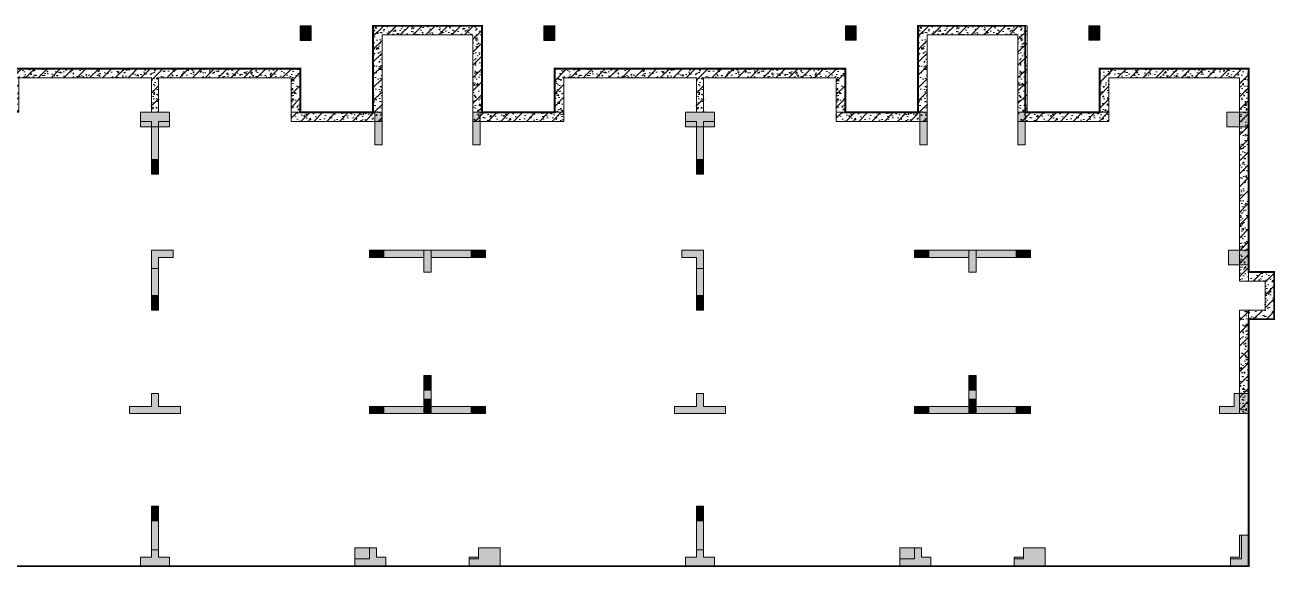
# Model space of a CAD drawing. Extents: x -264757 to 1033689, y 4049843 to 4347093.
# Drawn here: x -10533 to 23870, y 4182088 to 4197018 of the extents above; entities that cross this region are included whole.
import ezdxf

# ---------------------------------------------------------------- set-up
doc = ezdxf.new("R2010")
doc.units = 0
doc.header["$LTSCALE"] = 1000
doc.header["$MEASUREMENT"] = 0
doc.linetypes.add('DASH', pattern=[0.35, 0.25, -0.1])
doc.layers.add('无关图层', color=8, linetype='Continuous', lineweight=0)
doc.layers.add('车位归属楼栋范围线', color=7, linetype='Continuous', true_color=0x19e6c7)
pattern_1 = [(50, (-22055.63, 4182113.14), (358.63, -31.376), [37.5, -412.5]), (355, (-22055.63, 4182113.14), (-69.3757, 376.096), [30, -330]), (100.4514, (-22025.75, 4182110.52), (289.2547, 344.7198), [31.87, -350.571]), (46.1842, (-22055.63, 4182213.14), (533.6205, -82.7595), [56.25, -618.75]), (96.6356, (-22011.17, 4182206.24), (467.3314, 487.059), [47.805, -525.8565]), (351.1842, (-22055.63, 4182213.14), (467.331, 487.059), [45, -495]), (21, (-22005.63, 4182188.14), (298.4535, -201.3094), [37.5, -412.5]), (326, (-22005.63, 4182188.14), (121.6577, 362.575), [30, -330]), (71.4514, (-21980.76, 4182171.36), (420.1113, 161.2652), [31.87, -350.571]), (37.5, (-22055.63, 4182113.14), (6.07993, 166.44693), [0, -326, 0, -335, 0, -331.25]), (7.5, (-22055.63, 4182113.14), (131.5348, 197.20586), [0, -191, 0, -318.5, 0, -126.25]), (327.5, (-22167.13, 4182113.14), (266.9112, -11.27744), [0, -125, 0, -390, 0, -517.5]), (317.5, (-22217.13, 4182113.14), (291.5931, 50.0525), [0, -162.5, 0, -259, 0, -367.5]), (45, (-22055.63, 4182113.14), (-176.7767, 176.7767), [])]

msp = doc.modelspace()

# ---------------------------------------------------------------- hatches: boundary and pattern name
at = {"layer": '无关图层'}
for points in [[(-2955.3, 4196994.3), (-2655.3, 4196994.3), (-2655.3, 4196594.3), (-2955.3, 4196594.3)], [(3744.7, 4196994.3), (4044.7, 4196994.3), (4044.7, 4196594.3), (3744.7, 4196594.3)], [(12044.7, 4196995.4), (12344.7, 4196995.4), (12344.7, 4196595.4), (12044.7, 4196595.4)], [(18744.7, 4196995.4), (19044.7, 4196995.4), (19044.7, 4196595.4), (18744.7, 4196595.4)], [(-7355.7, 4194613.1), (-6555.7, 4194613.1), (-6555.7, 4194213.1), (-7355.7, 4194213.1)], [(-905.7, 4194613.1), (-705.7, 4194613.1), (-705.7, 4193713.1), (-905.7, 4193713.1)], [(1794.5, 4194613.1), (1994.5, 4194613.1), (1994.5, 4193713.1), (1794.5, 4193713.1)], [(7644.3, 4194613.1), (8444.3, 4194613.1), (8444.3, 4194213.1), (7644.3, 4194213.1)], [(14094.3, 4194613.1), (14294.3, 4194613.1), (14294.3, 4193713.1), (14094.3, 4193713.1)], [(16794.5, 4194613.1), (16994.5, 4194613.1), (16994.5, 4193713.1), (16794.5, 4193713.1)], [(23144.5, 4194213.1), (22544.5, 4194213.1), (22544.5, 4194613.1), (23144.5, 4194613.1)], [(-7055.3, 4192913.1), (-6855.3, 4192913.1), (-6855.3, 4193313.1), (-7055.3, 4193313.1)], [(-6855.3, 4193313.1), (-7055.3, 4193313.1), (-7055.3, 4192913.1), (-6855.3, 4192913.1)], [(-7055.3, 4193313.1), (-6855.3, 4193313.1), (-6855.3, 4192913.1), (-7055.3, 4192913.1)], [(-7055.3, 4192913.1), (-7055.3, 4193313.1), (-6855.3, 4193313.1), (-6855.3, 4192913.1)], [(7944.7, 4192913.1), (8144.7, 4192913.1), (8144.7, 4193313.1), (7944.7, 4193313.1)], [(8144.7, 4193313.1), (7944.7, 4193313.1), (7944.7, 4192913.1), (8144.7, 4192913.1)], [(7944.7, 4193313.1), (8144.7, 4193313.1), (8144.7, 4192913.1), (7944.7, 4192913.1)], [(7944.7, 4192913.1), (7944.7, 4193313.1), (8144.7, 4193313.1), (8144.7, 4192913.1)], [(-6455.1, 4190813.1), (-7055.1, 4190813.1), (-7055.1, 4190313.1), (-6855.1, 4190313.1), (-6855.1, 4190613.1), (-6455.1, 4190613.1)], [(-655.1, 4190613.1), (-1055.1, 4190613.1), (-1055.1, 4190813.1), (-655.1, 4190813.1)], [(-655.1, 4190613.1), (-1055.1, 4190613.1), (-1055.1, 4190813.1), (-655.1, 4190813.1)], [(-655.1, 4190613.1), (-1055.1, 4190613.1), (-1055.1, 4190813.1), (-655.1, 4190813.1)], [(444.7, 4190213.1), (444.7, 4190813.1), (644.7, 4190813.1), (644.7, 4190213.1)], [(1744.9, 4190813.1), (2144.9, 4190813.1), (2144.9, 4190613.1), (1744.9, 4190613.1)], [(1744.9, 4190813.1), (2144.9, 4190813.1), (2144.9, 4190613.1), (1744.9, 4190613.1)], [(1744.9, 4190813.1), (2144.9, 4190813.1), (2144.9, 4190613.1), (1744.9, 4190613.1)], [(7544.5, 4190813.1), (8144.5, 4190813.1), (8144.5, 4190313.1), (7944.5, 4190313.1), (7944.5, 4190613.1), (7544.5, 4190613.1)], [(14344.9, 4190613.1), (13944.9, 4190613.1), (13944.9, 4190813.1), (14344.9, 4190813.1)], [(14344.9, 4190613.1), (13944.9, 4190613.1), (13944.9, 4190813.1), (14344.9, 4190813.1)], [(14344.9, 4190613.1), (13944.9, 4190613.1), (13944.9, 4190813.1), (14344.9, 4190813.1)], [(15444.7, 4190213.1), (15444.7, 4190813.1), (15644.7, 4190813.1), (15644.7, 4190213.1)], [(16744.9, 4190813.1), (17144.9, 4190813.1), (17144.9, 4190613.1), (16744.9, 4190613.1)], [(16744.9, 4190813.1), (17144.9, 4190813.1), (17144.9, 4190613.1), (16744.9, 4190613.1)], [(16744.9, 4190813.1), (17144.9, 4190813.1), (17144.9, 4190613.1), (16744.9, 4190613.1)], [(22594.5, 4190413.1), (22594.5, 4190813.1), (23144.5, 4190813.1), (23144.5, 4190413.1), (22894.7, 4190413.1), (22894.7, 4190413.1)], [(-6855.1, 4189163.1), (-7055.1, 4189163.1), (-7055.1, 4189563.1), (-6855.1, 4189563.1)], [(7944.5, 4189163.1), (8144.5, 4189163.1), (8144.5, 4189563.1), (7944.5, 4189563.1)], [(444.7, 4186963.1), (444.7, 4187363.1), (644.7, 4187363.1), (644.7, 4186963.1)], [(15444.7, 4186963.1), (15444.7, 4187363.1), (15644.7, 4187363.1), (15644.7, 4186963.1)], [(-6855.3, 4186513.1), (-6255.3, 4186513.1), (-6255.3, 4186313.1), (-7655.3, 4186313.1), (-7655.3, 4186513.1), (-7055.3, 4186513.1), (-7055.3, 4186863.1), (-6855.3, 4186863.1)], [(8144.7, 4186513.1), (8744.7, 4186513.1), (8744.7, 4186313.1), (7344.7, 4186313.1), (7344.7, 4186513.1), (7944.7, 4186513.1), (7944.7, 4186863.1), (8144.7, 4186863.1)], [(22344.7, 4186313.1), (23144.7, 4186313.1), (23144.7, 4186863.1), (22744.7, 4186863.1), (22744.7, 4186513.1), (22344.7, 4186513.1)], [(-655.3, 4186313.1), (-1055.3, 4186313.1), (-1055.3, 4186513.1), (-655.3, 4186513.1)], [(444.7, 4186713.1), (644.7, 4186713.1), (644.7, 4186313.1), (444.7, 4186313.1)], [(1744.7, 4186513.1), (2144.7, 4186513.1), (2144.7, 4186313.1), (1744.7, 4186313.1)], [(14344.7, 4186313.1), (13944.7, 4186313.1), (13944.7, 4186513.1), (14344.7, 4186513.1)], [(15444.7, 4186713.1), (15644.7, 4186713.1), (15644.7, 4186313.1), (15444.7, 4186313.1)], [(16744.7, 4186513.1), (17144.7, 4186513.1), (17144.7, 4186313.1), (16744.7, 4186313.1)], [(-7055.3, 4183763.1), (-6855.3, 4183763.1), (-6855.3, 4183363.1), (-7055.3, 4183363.1)], [(-7055.3, 4183363.1), (-7055.3, 4183763.1), (-6855.3, 4183763.1), (-6855.3, 4183363.1)], [(7944.7, 4183763.1), (8144.7, 4183763.1), (8144.7, 4183363.1), (7944.7, 4183363.1)], [(7944.7, 4183363.1), (7944.7, 4183763.1), (8144.7, 4183763.1), (8144.7, 4183363.1)], [(22644.5, 4182363.1), (22644.5, 4182113.1), (23144.5, 4182113.1), (23144.5, 4182963.1), (22894.7, 4182963.1), (22894.7, 4182363.1)], [(-7055.3, 4182363.1), (-7055.3, 4182563.1), (-6855.3, 4182563.1), (-6855.3, 4182363.1), (-6555.3, 4182363.1), (-6555.3, 4182113.1), (-7355.3, 4182113.1), (-7355.3, 4182363.1)], [(-604.9, 4182113.1), (-604.9, 4182363.1), (-854.9, 4182363.1), (-854.9, 4182613.1), (-1054.9, 4182613.1), (-1454.9, 4182613.1), (-1454.9, 4182113.1), (-1054.9, 4182113.1)], [(1694.7, 4182113.1), (1694.7, 4182363.1), (1944.7, 4182363.1), (1944.7, 4182613.1), (2144.7, 4182613.1), (2544.7, 4182613.1), (2544.7, 4182113.1), (2144.7, 4182113.1)], [(7944.7, 4182363.1), (7944.7, 4182563.1), (8144.7, 4182563.1), (8144.7, 4182363.1), (8444.7, 4182363.1), (8444.7, 4182113.1), (7644.7, 4182113.1), (7644.7, 4182363.1)], [(14395.1, 4182113.1), (14395.1, 4182363.1), (14145.1, 4182363.1), (14145.1, 4182613.1), (13945.1, 4182613.1), (13545.1, 4182613.1), (13545.1, 4182113.1), (13945.1, 4182113.1)], [(16694.7, 4182113.1), (16694.7, 4182363.1), (16944.7, 4182363.1), (16944.7, 4182613.1), (17144.7, 4182613.1), (17544.7, 4182613.1), (17544.7, 4182113.1), (17144.7, 4182113.1)]]:
    msp.add_hatch(color=256, dxfattribs=at).paths.add_polyline_path(points)
h = msp.add_hatch(dxfattribs=at)
h.set_pattern_fill('ARMORED', color=256, scale=50, style=0)
h.set_pattern_definition([(50, (-7055.63, 4182113.14), (358.63, -31.376), [37.5, -412.5]), (355, (-7055.63, 4182113.14), (-69.376, 376.096), [30, -330]), (100.4514, (-7025.75, 4182110.52), (289.255, 344.72), [31.87, -350.571]), (46.1842, (-7055.63, 4182213.14), (533.62, -82.76), [56.25, -618.75]), (96.6356, (-7011.17, 4182206.24), (467.331, 487.059), [47.805, -525.856]), (351.1842, (-7055.63, 4182213.14), (467.331, 487.06), [45, -495]), (21, (-7005.63, 4182188.14), (298.4535, -201.3094), [37.5, -412.5]), (326, (-7005.63, 4182188.14), (121.658, 362.575), [30, -330]), (71.4514, (-6980.76, 4182171.36), (420.111, 161.265), [31.87, -350.571]), (37.5, (-7055.63, 4182113.14), (6.0799, 166.4469), [0, -326, 0, -335, 0, -331.25]), (7.5, (-7055.63, 4182113.14), (131.5348, 197.2059), [0, -191, 0, -318.5, 0, -126.25]), (327.5, (-7167.13, 4182113.14), (266.9112, -11.2774), [0, -125, 0, -390, 0, -517.5]), (317.5, (-7217.13, 4182113.14), (291.593, 50.0525), [0, -162.5, 0, -259, 0, -367.5]), (45, (-7055.63, 4182113.14), (-176.7767, 176.7767), [])])
h.paths.add_polyline_path([(-955.5, 4194613.1), (-955.7, 4196993.1), (2044.5, 4196993.1), (2044.5, 4194613.1), (1794.5, 4194613.1), (1794.3, 4196743.1), (-705.5, 4196743.1), (-705.5, 4194613.1)])
h = msp.add_hatch(dxfattribs=at)
h.set_pattern_fill('ARMORED', color=256, scale=50, style=0)
h.set_pattern_definition([(50, (7944.37, 4182113.14), (358.63, -31.376), [37.5, -412.5]), (355, (7944.37, 4182113.14), (-69.376, 376.096), [30, -330]), (100.4514, (7974.25, 4182110.52), (289.255, 344.72), [31.87, -350.571]), (46.1842, (7944.37, 4182213.14), (533.62, -82.76), [56.25, -618.75]), (96.6356, (7988.83, 4182206.24), (467.331, 487.059), [47.805, -525.856]), (351.1842, (7944.37, 4182213.14), (467.331, 487.06), [45, -495]), (21, (7994.37, 4182188.14), (298.4535, -201.3094), [37.5, -412.5]), (326, (7994.37, 4182188.14), (121.658, 362.575), [30, -330]), (71.4514, (8019.24, 4182171.36), (420.111, 161.265), [31.87, -350.571]), (37.5, (7944.37, 4182113.14), (6.0799, 166.4469), [0, -326, 0, -335, 0, -331.25]), (7.5, (7944.37, 4182113.14), (131.5348, 197.2059), [0, -191, 0, -318.5, 0, -126.25]), (327.5, (7832.87, 4182113.14), (266.9112, -11.2774), [0, -125, 0, -390, 0, -517.5]), (317.5, (7782.87, 4182113.14), (291.593, 50.0525), [0, -162.5, 0, -259, 0, -367.5]), (45, (7944.37, 4182113.14), (-176.7767, 176.7767), [])])
h.paths.add_polyline_path([(14044.5, 4194613.1), (14044.3, 4196993.1), (17044.5, 4196993.1), (17044.5, 4194613.1), (16794.5, 4194613.1), (16794.3, 4196743.1), (14294.5, 4196743.1), (14294.5, 4194613.1)])
h = msp.add_hatch(dxfattribs=at)
h.set_pattern_fill('ARMORED', color=256, scale=50, style=0)
h.set_pattern_definition([(50, (-760720.2, 4053830.9), (358.63009, -31.37607), [37.5, -412.5]), (355, (-760720.2, 4053830.9), (-69.37567, 376.09607), [30, -330]), (100.4514, (-760690.3, 4053828.3), (289.25469, 344.71977), [31.8701, -350.57106]), (46.1842, (-760720.2, 4053930.9), (533.62052, -82.7595), [56.25, -618.75]), (96.6356, (-760675.73, 4053924), (467.33135, 487.05894), [47.80514, -525.8565]), (351.1842, (-760720.2, 4053930.9), (467.33097, 487.0593), [45, -495]), (21, (-760670.2, 4053905.9), (298.45353, -201.30945), [37.5, -412.5]), (326, (-760670.2, 4053905.9), (121.65767, 362.57502), [30, -330]), (71.4514, (-760645.32, 4053889.14), (420.11131, 161.26525), [31.8701, -350.57106]), (37.5, (-760720.2, 4053830.91), (6.079928, 166.446927), [0, -326, 0, -335, 0, -331.25]), (7.5, (-760720.2, 4053830.91), (131.53477, 197.205856), [0, -191, 0, -318.5, 0, -126.25]), (327.5, (-760831.7, 4053830.91), (266.911218, -11.277436), [0, -125, 0, -390, 0, -517.5]), (317.5, (-760881.7, 4053830.91), (291.593085, 50.05249), [0, -162.5, 0, -259, 0, -367.5]), (45, (-760720.2, 4053830.9), (-176.776695, 176.776695), [])])
h.paths.add_polyline_path([(-10955.3, 4194613.1), (-10705.3, 4194613.1), (-10705.3, 4195563.1), (-7055.3, 4195563.1), (-7055.3, 4194613.1), (-6855.3, 4194613.1), (-6855.3, 4195563.1), (-3205.3, 4195563.1), (-3205.3, 4194613.1), (-2955.3, 4194613.1), (-2955.3, 4195813.1), (-10955.3, 4195813.1)])
h = msp.add_hatch(dxfattribs=at)
h.set_pattern_fill('ARMORED', color=256, scale=50, style=0)
h.set_pattern_definition([(50, (-745720.2, 4053830.9), (358.63009, -31.37607), [37.5, -412.5]), (355, (-745720.2, 4053830.9), (-69.37567, 376.09607), [30, -330]), (100.4514, (-745690.3, 4053828.3), (289.25469, 344.71977), [31.8701, -350.57106]), (46.1842, (-745720.2, 4053930.9), (533.62052, -82.7595), [56.25, -618.75]), (96.6356, (-745675.73, 4053924), (467.33135, 487.05894), [47.80514, -525.8565]), (351.1842, (-745720.2, 4053930.9), (467.33097, 487.0593), [45, -495]), (21, (-745670.2, 4053905.9), (298.45353, -201.30945), [37.5, -412.5]), (326, (-745670.2, 4053905.9), (121.65767, 362.57502), [30, -330]), (71.4514, (-745645.32, 4053889.14), (420.11131, 161.26525), [31.8701, -350.57106]), (37.5, (-745720.2, 4053830.91), (6.079928, 166.446927), [0, -326, 0, -335, 0, -331.25]), (7.5, (-745720.2, 4053830.91), (131.53477, 197.205856), [0, -191, 0, -318.5, 0, -126.25]), (327.5, (-745831.7, 4053830.91), (266.911218, -11.277436), [0, -125, 0, -390, 0, -517.5]), (317.5, (-745881.7, 4053830.91), (291.593085, 50.05249), [0, -162.5, 0, -259, 0, -367.5]), (45, (-745720.2, 4053830.9), (-176.776695, 176.776695), [])])
h.paths.add_polyline_path([(4044.7, 4194613.1), (4294.7, 4194613.1), (4294.7, 4195563.1), (7944.7, 4195563.1), (7944.7, 4194613.1), (8144.7, 4194613.1), (8144.7, 4195563.1), (11794.7, 4195563.1), (11794.7, 4194613.1), (12044.7, 4194613.1), (12044.7, 4195813.1), (4044.7, 4195813.1)])
h = msp.add_hatch(dxfattribs=at)
h.set_pattern_fill('ARMORED', color=256, scale=50, style=0)
h.set_pattern_definition([(50, (-760720.2, 4053830.9), (358.63009, -31.37607), [37.5, -412.5]), (355, (-760720.2, 4053830.9), (-69.37567, 376.09607), [30, -330]), (100.4514, (-760690.3, 4053828.3), (289.25469, 344.71977), [31.8701, -350.57106]), (46.1842, (-760720.2, 4053930.9), (533.62052, -82.7595), [56.25, -618.75]), (96.6356, (-760675.73, 4053924), (467.33135, 487.05894), [47.80514, -525.8565]), (351.1842, (-760720.2, 4053930.9), (467.33097, 487.0593), [45, -495]), (21, (-760670.2, 4053905.9), (298.45353, -201.30945), [37.5, -412.5]), (326, (-760670.2, 4053905.9), (121.65767, 362.57502), [30, -330]), (71.4514, (-760645.32, 4053889.14), (420.11131, 161.26525), [31.8701, -350.57106]), (37.5, (-760720.2, 4053830.91), (6.079928, 166.446927), [0, -326, 0, -335, 0, -331.25]), (7.5, (-760720.2, 4053830.91), (131.53477, 197.205856), [0, -191, 0, -318.5, 0, -126.25]), (327.5, (-760831.7, 4053830.91), (266.911218, -11.277436), [0, -125, 0, -390, 0, -517.5]), (317.5, (-760881.7, 4053830.91), (291.593085, 50.05249), [0, -162.5, 0, -259, 0, -367.5]), (45, (-760720.2, 4053830.9), (-176.776695, 176.776695), [])])
h.paths.add_polyline_path([(19044.5, 4194613.1), (19044.5, 4195813.1), (23144.7, 4195813.1), (23144.7, 4189963.1), (22894.7, 4189963.1), (22894.7, 4195563.1), (19294.7, 4195563.1), (19294.7, 4194613.1)])
h = msp.add_hatch(color=256, dxfattribs=at)
h.dxf.hatch_style = 1
h.paths.add_polyline_path([(-7055.5, 4192913.1), (-6855.5, 4192913.1), (-6855.5, 4194363.1), (-6555.5, 4194363.1), (-6555.5, 4194613.1), (-7355.5, 4194613.1), (-7355.5, 4194363.1), (-7055.5, 4194363.1)])
h = msp.add_hatch(dxfattribs=at)
h.set_pattern_fill('ARMORED', color=256, scale=50, style=0)
h.set_pattern_definition([(50, (-7055.45, 4182113.14), (358.63, -31.376), [37.5, -412.5]), (355, (-7055.45, 4182113.14), (-69.376, 376.096), [30, -330]), (100.4514, (-7025.57, 4182110.52), (289.255, 344.72), [31.87, -350.571]), (46.1842, (-7055.45, 4182213.14), (533.62, -82.76), [56.25, -618.75]), (96.6356, (-7011, 4182206.24), (467.331, 487.059), [47.805, -525.856]), (351.184, (-7055.45, 4182213.14), (467.33, 487.06), [45, -495]), (21, (-7005.45, 4182188.14), (298.4535, -201.3094), [37.5, -412.5]), (326, (-7005.45, 4182188.14), (121.658, 362.575), [30, -330]), (71.4514, (-6980.58, 4182171.36), (420.111, 161.265), [31.87, -350.571]), (37.5, (-7055.45, 4182113.14), (6.0799, 166.4469), [0, -326, 0, -335, 0, -331.25]), (7.5, (-7055.45, 4182113.14), (131.5348, 197.2059), [0, -191, 0, -318.5, 0, -126.25]), (327.5, (-7166.95, 4182113.14), (266.9112, -11.2774), [0, -125, 0, -390, 0, -517.5]), (317.5, (-7216.95, 4182113.14), (291.593, 50.0525), [0, -162.5, 0, -259, 0, -367.5]), (45, (-7055.45, 4182113.14), (-176.7767, 176.7767), [])])
h.paths.add_polyline_path([(-3205.1, 4194613.1), (-705.5, 4194613.1), (-705.5, 4194363.1), (-3205.1, 4194363.1)])
h = msp.add_hatch(color=256, dxfattribs=at)
h.dxf.hatch_style = 1
h.paths.add_polyline_path([(-905.7, 4194613.1), (-905.7, 4194363.1), (-905.7, 4193713.1), (-705.7, 4193713.1), (-705.7, 4194613.1)])
h = msp.add_hatch(color=256, dxfattribs=at)
h.dxf.hatch_style = 1
h.paths.add_polyline_path([(1794.5, 4194613.1), (1794.5, 4194363.1), (1794.5, 4193713.1), (1994.5, 4193713.1), (1994.5, 4194613.1)])
h = msp.add_hatch(dxfattribs=at)
h.set_pattern_fill('ARMORED', color=256, scale=50, style=0)
h.set_pattern_definition([(50, (-1555.82, 4182113.13), (358.63, -31.376), [37.5, -412.5]), (355, (-1555.8, 4182113.13), (-69.376, 376.096), [30, -330]), (100.4514, (-1525.93, 4182110.52), (289.255, 344.72), [31.87, -350.571]), (46.1842, (-1555.8, 4182213.13), (533.62, -82.76), [56.25, -618.75]), (96.6356, (-1511.35, 4182206.24), (467.331, 487.059), [47.805, -525.856]), (351.184, (-1555.8, 4182213.13), (467.33, 487.06), [45, -495]), (21, (-1505.82, 4182188.13), (298.4535, -201.3094), [37.5, -412.5]), (326, (-1505.8, 4182188.13), (121.658, 362.575), [30, -330]), (71.4514, (-1480.95, 4182171.36), (420.111, 161.265), [31.87, -350.571]), (37.5, (-1555.82, 4182113.13), (6.0799, 166.4469), [0, -326, 0, -335, 0, -331.25]), (7.5, (-1555.82, 4182113.13), (131.5348, 197.2059), [0, -191, 0, -318.5, 0, -126.25]), (327.5, (-1667.32, 4182113.13), (266.9112, -11.2774), [0, -125, 0, -390, 0, -517.5]), (317.5, (-1717.32, 4182113.13), (291.593, 50.0525), [0, -162.5, 0, -259, 0, -367.5]), (45, (-1555.82, 4182113.13), (-176.7767, 176.7767), [])])
h.paths.add_polyline_path([(1794.7, 4194613.1), (4294.1, 4194613.1), (4294.1, 4194363.1), (1794.7, 4194363.1)])
h = msp.add_hatch(color=256, dxfattribs=at)
h.dxf.hatch_style = 1
h.paths.add_polyline_path([(7944.5, 4192913.1), (8144.5, 4192913.1), (8144.5, 4194363.1), (8444.5, 4194363.1), (8444.5, 4194613.1), (7644.5, 4194613.1), (7644.5, 4194363.1), (7944.5, 4194363.1)])
h = msp.add_hatch(dxfattribs=at)
h.set_pattern_fill('ARMORED', color=256, scale=50, style=0)
h.set_pattern_definition([(50, (7944.37, 4182113.1), (358.63, -31.376), [37.5, -412.5]), (355, (7944.37, 4182113.1), (-69.376, 376.096), [30, -330]), (100.4514, (7974.25, 4182110.5), (289.255, 344.72), [31.87, -350.571]), (46.1842, (7944.37, 4182213.1), (533.62, -82.76), [56.25, -618.75]), (96.6356, (7988.83, 4182206.2), (467.331, 487.059), [47.805, -525.856]), (351.184, (7944.37, 4182213.1), (467.33, 487.06), [45, -495]), (21, (7994.37, 4182188.1), (298.4535, -201.3094), [37.5, -412.5]), (326, (7994.37, 4182188.1), (121.658, 362.575), [30, -330]), (71.4514, (8019.24, 4182171.32), (420.111, 161.265), [31.87, -350.571]), (37.5, (7944.37, 4182113.1), (6.0799, 166.4469), [0, -326, 0, -335, 0, -331.25]), (7.5, (7944.37, 4182113.1), (131.5348, 197.2059), [0, -191, 0, -318.5, 0, -126.25]), (327.5, (7832.87, 4182113.1), (266.9112, -11.2774), [0, -125, 0, -390, 0, -517.5]), (317.5, (7782.87, 4182113.1), (291.593, 50.0525), [0, -162.5, 0, -259, 0, -367.5]), (45, (7944.37, 4182113.1), (-176.7767, 176.7767), [])])
h.paths.add_polyline_path([(11794.7, 4194613.1), (14294.3, 4194613.1), (14294.3, 4194363.1), (11794.7, 4194363.1)])
h = msp.add_hatch(color=256, dxfattribs=at)
h.dxf.hatch_style = 1
h.paths.add_polyline_path([(14094.3, 4194613.1), (14094.3, 4194363.1), (14094.3, 4193713.1), (14294.3, 4193713.1), (14294.3, 4194613.1)])
h = msp.add_hatch(color=256, dxfattribs=at)
h.dxf.hatch_style = 1
h.paths.add_polyline_path([(16794.5, 4194613.1), (16794.5, 4194363.1), (16794.5, 4193713.1), (16994.5, 4193713.1), (16994.5, 4194613.1)])
h = msp.add_hatch(dxfattribs=at)
h.set_pattern_fill('ARMORED', color=256, scale=50, style=0)
h.set_pattern_definition([(50, (13494, 4182113.1), (358.63, -31.376), [37.5, -412.5]), (355, (13494, 4182113.1), (-69.376, 376.096), [30, -330]), (100.4514, (13523.9, 4182110.5), (289.255, 344.72), [31.87, -350.571]), (46.1842, (13494, 4182213.1), (533.62, -82.76), [56.25, -618.75]), (96.6356, (13538.47, 4182206.2), (467.331, 487.059), [47.805, -525.856]), (351.184, (13494, 4182213.1), (467.33, 487.06), [45, -495]), (21, (13544, 4182188.1), (298.4535, -201.3094), [37.5, -412.5]), (326, (13544, 4182188.1), (121.658, 362.575), [30, -330]), (71.4514, (13568.87, 4182171.32), (420.111, 161.265), [31.87, -350.571]), (37.5, (13494, 4182113.1), (6.0799, 166.4469), [0, -326, 0, -335, 0, -331.25]), (7.5, (13494, 4182113.1), (131.5348, 197.2059), [0, -191, 0, -318.5, 0, -126.25]), (327.5, (13382.5, 4182113.1), (266.9112, -11.2774), [0, -125, 0, -390, 0, -517.5]), (317.5, (13332.5, 4182113.1), (291.593, 50.0525), [0, -162.5, 0, -259, 0, -367.5]), (45, (13494, 4182113.1), (-176.7767, 176.7767), [])])
h.paths.add_polyline_path([(16794.5, 4194613.1), (19294, 4194613.1), (19294, 4194363.1), (16794.5, 4194363.1)])
h = msp.add_hatch(color=256, dxfattribs=at)
h.dxf.hatch_style = 1
h.paths.add_polyline_path([(-7055.3, 4189163.1), (-6855.3, 4189163.1), (-6855.1, 4190613.1), (-6455.1, 4190613.1), (-6455.1, 4190813.1), (-7055.3, 4190813.1)])
h = msp.add_hatch(color=256, dxfattribs=at)
h.dxf.hatch_style = 1
h.paths.add_polyline_path([(444.7, 4190613.1), (444.7, 4190213.1), (644.7, 4190213.1), (644.7, 4190613.1), (2144.7, 4190613.1), (2144.7, 4190813.1), (1794.7, 4190813.1), (1794.7, 4190813.1), (-705.3, 4190813.1), (-705.3, 4190813.1), (-1055.3, 4190813.1), (-1055.3, 4190613.1)])
h = msp.add_hatch(color=256, dxfattribs=at)
h.dxf.hatch_style = 1
h.paths.add_polyline_path([(8144.7, 4189163.1), (7944.7, 4189163.1), (7944.5, 4190613.1), (7544.5, 4190613.1), (7544.5, 4190813.1), (8144.7, 4190813.1)])
h = msp.add_hatch(color=256, dxfattribs=at)
h.dxf.hatch_style = 1
h.paths.add_polyline_path([(15444.7, 4190613.1), (15444.7, 4190213.1), (15644.7, 4190213.1), (15644.7, 4190613.1), (17144.7, 4190613.1), (17144.7, 4190813.1), (16794.7, 4190813.1), (16794.7, 4190813.1), (14294.7, 4190813.1), (14294.7, 4190813.1), (13944.7, 4190813.1), (13944.7, 4190613.1)])
h = msp.add_hatch(dxfattribs=at)
h.set_pattern_fill('ARMORED', color=256, scale=50, style=0)
h.set_pattern_definition(pattern_1)
h.paths.add_polyline_path([(23844.7, 4190213.1), (23144.7, 4190213.1), (23144.7, 4189963.1), (23594.7, 4189963.1), (23594.7, 4189163.1), (23144.7, 4189163.1), (23144.7, 4188913.1), (23844.7, 4188913.1)])
h = msp.add_hatch(dxfattribs=at)
h.set_pattern_fill('ARMORED', color=256, scale=50, style=0)
h.set_pattern_definition(pattern_1)
h.paths.add_polyline_path([(23144.7, 4189163.1), (22894.7, 4189163.1), (22894.7, 4186313.1), (23144.7, 4186313.1)])
h = msp.add_hatch(color=256, dxfattribs=at)
h.dxf.hatch_style = 1
h.paths.add_polyline_path([(-1055.3, 4186513.1), (444.7, 4186513.1), (444.7, 4187363.1), (644.7, 4187363.1), (644.7, 4186513.1), (2144.7, 4186513.1), (2144.7, 4186313.1), (-1055.3, 4186313.1)])
h = msp.add_hatch(color=256, dxfattribs=at)
h.dxf.hatch_style = 1
h.paths.add_polyline_path([(13944.7, 4186513.1), (15444.7, 4186513.1), (15444.7, 4187363.1), (15644.7, 4187363.1), (15644.7, 4186513.1), (17144.7, 4186513.1), (17144.7, 4186313.1), (13944.7, 4186313.1)])
h = msp.add_hatch(color=256, dxfattribs=at)
h.dxf.hatch_style = 1
h.paths.add_polyline_path([(-7655.3, 4186513.1), (-7055.3, 4186513.1), (-7055.3, 4186863.1), (-6855.3, 4186863.1), (-6855.3, 4186513.1), (-6255.3, 4186513.1), (-6255.3, 4186313.1), (-7655.3, 4186313.1)])
h = msp.add_hatch(color=256, dxfattribs=at)
h.dxf.hatch_style = 1
h.paths.add_polyline_path([(7344.7, 4186513.1), (7944.7, 4186513.1), (7944.7, 4186863.1), (8144.7, 4186863.1), (8144.7, 4186513.1), (8744.7, 4186513.1), (8744.7, 4186313.1), (7344.7, 4186313.1)])
h = msp.add_hatch(color=256, dxfattribs=at)
h.dxf.hatch_style = 1
h.paths.add_polyline_path([(-7355.3, 4182363.1), (-7055.3, 4182363.1), (-7055.3, 4183763.1), (-6855.3, 4183763.1), (-6855.3, 4182363.1), (-6555.3, 4182363.1), (-6555.3, 4182113.1), (-7355.3, 4182113.1)])
h = msp.add_hatch(color=256, dxfattribs=at)
h.dxf.hatch_style = 1
h.paths.add_polyline_path([(7644.7, 4182363.1), (7944.7, 4182363.1), (7944.7, 4183763.1), (8144.7, 4183763.1), (8144.7, 4182363.1), (8444.7, 4182363.1), (8444.7, 4182113.1), (7644.7, 4182113.1)])
h = msp.add_hatch(color=256, dxfattribs=at)
h.dxf.hatch_style = 1
h.paths.add_polyline_path([(22944.5, 4182963.1), (23144.5, 4182963.1), (23144.5, 4182113.1), (22644.5, 4182113.1), (22644.5, 4182313.1), (22944.5, 4182313.1)])
h = msp.add_hatch(color=256, dxfattribs=at)
h.dxf.hatch_style = 1
h.paths.add_polyline_path([(-604.9, 4182113.1), (-604.9, 4182363.1), (-854.9, 4182363.1), (-854.9, 4182613.1), (-1054.9, 4182613.1), (-1054.9, 4182313.1), (-1454.9, 4182313.1), (-1454.9, 4182113.1), (-1054.9, 4182113.1)])
h = msp.add_hatch(color=256, dxfattribs=at)
h.dxf.hatch_style = 1
h.paths.add_polyline_path([(1694.7, 4182113.1), (1694.7, 4182313.1), (1944.7, 4182313.1), (1944.7, 4182613.1), (2144.7, 4182613.1), (2544.7, 4182613.1), (2544.7, 4182113.1), (2144.7, 4182113.1)])
h = msp.add_hatch(color=256, dxfattribs=at)
h.dxf.hatch_style = 1
h.paths.add_polyline_path([(14395.1, 4182113.1), (14395.1, 4182363.1), (14145.1, 4182363.1), (14145.1, 4182613.1), (13945.1, 4182613.1), (13945.1, 4182313.1), (13545.1, 4182313.1), (13545.1, 4182113.1), (13945.1, 4182113.1)])
h = msp.add_hatch(color=256, dxfattribs=at)
h.dxf.hatch_style = 1
h.paths.add_polyline_path([(16694.7, 4182113.1), (16694.7, 4182313.1), (16944.7, 4182313.1), (16944.7, 4182613.1), (17144.7, 4182613.1), (17544.7, 4182613.1), (17544.7, 4182113.1), (17144.7, 4182113.1)])

# ---------------------------------------------------------------- linework, layer by layer
for points in [[(-2955.3, 4196994.3), (-2655.3, 4196994.3), (-2655.3, 4196594.3), (-2955.3, 4196594.3)], [(-955.5, 4194613.1), (-955.7, 4196993.1), (2044.5, 4196993.1), (2044.5, 4194613.1), (1794.5, 4194613.1), (1794.3, 4196743.1), (-705.5, 4196743.1), (-705.5, 4194613.1)], [(3744.7, 4196994.3), (4044.7, 4196994.3), (4044.7, 4196594.3), (3744.7, 4196594.3)], [(12044.7, 4196995.4), (12344.7, 4196995.4), (12344.7, 4196595.4), (12044.7, 4196595.4)], [(14044.5, 4194613.1), (14044.3, 4196993.1), (17044.5, 4196993.1), (17044.5, 4194613.1), (16794.5, 4194613.1), (16794.3, 4196743.1), (14294.5, 4196743.1), (14294.5, 4194613.1)], [(18744.7, 4196995.4), (19044.7, 4196995.4), (19044.7, 4196595.4), (18744.7, 4196595.4)], [(-10955.3, 4194613.1), (-10705.3, 4194613.1), (-10705.3, 4195563.1), (-7055.3, 4195563.1), (-7055.3, 4194613.1), (-6855.3, 4194613.1), (-6855.3, 4195563.1), (-3205.3, 4195563.1), (-3205.3, 4194613.1), (-2955.3, 4194613.1), (-2955.3, 4195813.1), (-10955.3, 4195813.1)], [(4044.7, 4194613.1), (4294.7, 4194613.1), (4294.7, 4195563.1), (7944.7, 4195563.1), (7944.7, 4194613.1), (8144.7, 4194613.1), (8144.7, 4195563.1), (11794.7, 4195563.1), (11794.7, 4194613.1), (12044.7, 4194613.1), (12044.7, 4195813.1), (4044.7, 4195813.1)], [(19044.5, 4194613.1), (19044.5, 4195813.1), (23144.7, 4195813.1), (23144.7, 4189963.1), (22894.7, 4189963.1), (22894.7, 4195563.1), (19294.7, 4195563.1), (19294.7, 4194613.1)], [(-7355.7, 4194613.1), (-6555.7, 4194613.1), (-6555.7, 4194213.1), (-7355.7, 4194213.1)], [(-3205.1, 4194613.1), (-705.5, 4194613.1), (-705.5, 4194363.1), (-3205.1, 4194363.1)], [(-905.7, 4194613.1), (-905.7, 4194363.1), (-905.7, 4194363.1), (-905.7, 4193713.1), (-705.7, 4193713.1), (-705.7, 4194613.1)], [(-905.7, 4194613.1), (-705.7, 4194613.1), (-705.7, 4193713.1), (-905.7, 4193713.1)], [(1794.5, 4194613.1), (1794.5, 4194363.1), (1794.5, 4194363.1), (1794.5, 4193713.1), (1994.5, 4193713.1), (1994.5, 4194613.1)], [(1794.5, 4194613.1), (1994.5, 4194613.1), (1994.5, 4193713.1), (1794.5, 4193713.1)], [(1794.7, 4194613.1), (4294.1, 4194613.1), (4294.1, 4194363.1), (1794.7, 4194363.1)], [(7644.3, 4194613.1), (8444.3, 4194613.1), (8444.3, 4194213.1), (7644.3, 4194213.1)], [(11794.7, 4194613.1), (14294.3, 4194613.1), (14294.3, 4194363.1), (11794.7, 4194363.1)], [(14094.3, 4194613.1), (14094.3, 4194363.1), (14094.3, 4194363.1), (14094.3, 4193713.1), (14294.3, 4193713.1), (14294.3, 4194613.1)], [(14094.3, 4194613.1), (14294.3, 4194613.1), (14294.3, 4193713.1), (14094.3, 4193713.1)], [(16794.5, 4194613.1), (16794.5, 4194363.1), (16794.5, 4194363.1), (16794.5, 4193713.1), (16994.5, 4193713.1), (16994.5, 4194613.1)], [(16794.5, 4194613.1), (16994.5, 4194613.1), (16994.5, 4193713.1), (16794.5, 4193713.1)], [(16794.5, 4194613.1), (19294, 4194613.1), (19294, 4194363.1), (16794.5, 4194363.1)], [(23144.5, 4194213.1), (22544.5, 4194213.1), (22544.5, 4194613.1), (23144.5, 4194613.1)], [(-7055.3, 4192913.1), (-6855.3, 4192913.1), (-6855.3, 4193313.1), (-7055.3, 4193313.1)], [(-6855.3, 4193313.1), (-7055.3, 4193313.1), (-7055.3, 4192913.1), (-6855.3, 4192913.1)], [(-7055.3, 4193313.1), (-6855.3, 4193313.1), (-6855.3, 4192913.1), (-7055.3, 4192913.1)], [(-7055.3, 4192913.1), (-7055.3, 4193313.1), (-6855.3, 4193313.1), (-6855.3, 4192913.1)], [(7944.7, 4192913.1), (8144.7, 4192913.1), (8144.7, 4193313.1), (7944.7, 4193313.1)], [(8144.7, 4193313.1), (7944.7, 4193313.1), (7944.7, 4192913.1), (8144.7, 4192913.1)], [(7944.7, 4193313.1), (8144.7, 4193313.1), (8144.7, 4192913.1), (7944.7, 4192913.1)], [(7944.7, 4192913.1), (7944.7, 4193313.1), (8144.7, 4193313.1), (8144.7, 4192913.1)], [(-7055.3, 4189163.1), (-6855.3, 4189163.1), (-6855.1, 4190613.1), (-6455.1, 4190613.1), (-6455.1, 4190813.1), (-6455.1, 4190813.1), (-7055.3, 4190813.1)], [(-6455.1, 4190813.1), (-7055.1, 4190813.1), (-7055.1, 4190313.1), (-6855.1, 4190313.1), (-6855.1, 4190613.1), (-6455.1, 4190613.1)], [(1794.7, 4190813.1), (1794.7, 4190813.1), (-705.3, 4190813.1), (-705.3, 4190813.1), (-1055.3, 4190813.1), (-1055.3, 4190613.1), (444.7, 4190613.1), (444.7, 4190213.1), (644.7, 4190213.1), (644.7, 4190613.1), (2144.7, 4190613.1), (2144.7, 4190813.1)], [(-655.1, 4190613.1), (-1055.1, 4190613.1), (-1055.1, 4190813.1), (-655.1, 4190813.1)], [(-655.1, 4190613.1), (-1055.1, 4190613.1), (-1055.1, 4190813.1), (-655.1, 4190813.1)], [(-655.1, 4190613.1), (-1055.1, 4190613.1), (-1055.1, 4190813.1), (-655.1, 4190813.1)], [(444.7, 4190213.1), (444.7, 4190813.1), (644.7, 4190813.1), (644.7, 4190213.1)], [(1744.9, 4190813.1), (2144.9, 4190813.1), (2144.9, 4190613.1), (1744.9, 4190613.1)], [(1744.9, 4190813.1), (2144.9, 4190813.1), (2144.9, 4190613.1), (1744.9, 4190613.1)], [(1744.9, 4190813.1), (2144.9, 4190813.1), (2144.9, 4190613.1), (1744.9, 4190613.1)], [(8144.7, 4189163.1), (7944.7, 4189163.1), (7944.5, 4190613.1), (7544.5, 4190613.1), (7544.5, 4190813.1), (7544.5, 4190813.1), (8144.7, 4190813.1)], [(7544.5, 4190813.1), (8144.5, 4190813.1), (8144.5, 4190313.1), (7944.5, 4190313.1), (7944.5, 4190613.1), (7544.5, 4190613.1)], [(16794.7, 4190813.1), (16794.7, 4190813.1), (14294.7, 4190813.1), (14294.7, 4190813.1), (13944.7, 4190813.1), (13944.7, 4190613.1), (15444.7, 4190613.1), (15444.7, 4190213.1), (15644.7, 4190213.1), (15644.7, 4190613.1), (17144.7, 4190613.1), (17144.7, 4190813.1)], [(14344.9, 4190613.1), (13944.9, 4190613.1), (13944.9, 4190813.1), (14344.9, 4190813.1)], [(14344.9, 4190613.1), (13944.9, 4190613.1), (13944.9, 4190813.1), (14344.9, 4190813.1)], [(14344.9, 4190613.1), (13944.9, 4190613.1), (13944.9, 4190813.1), (14344.9, 4190813.1)], [(15444.7, 4190213.1), (15444.7, 4190813.1), (15644.7, 4190813.1), (15644.7, 4190213.1)], [(16744.9, 4190813.1), (17144.9, 4190813.1), (17144.9, 4190613.1), (16744.9, 4190613.1)], [(16744.9, 4190813.1), (17144.9, 4190813.1), (17144.9, 4190613.1), (16744.9, 4190613.1)], [(16744.9, 4190813.1), (17144.9, 4190813.1), (17144.9, 4190613.1), (16744.9, 4190613.1)], [(22594.5, 4190413.1), (22594.5, 4190813.1), (23144.5, 4190813.1), (23144.5, 4190413.1), (22894.7, 4190413.1), (22894.7, 4190413.1)], [(-6855.1, 4189163.1), (-7055.1, 4189163.1), (-7055.1, 4189563.1), (-6855.1, 4189563.1)], [(7944.5, 4189163.1), (8144.5, 4189163.1), (8144.5, 4189563.1), (7944.5, 4189563.1)], [(22894.7, 4186313.1), (23144.7, 4186313.1), (23144.7, 4189163.1), (22894.7, 4189163.1)], [(-1055.3, 4186513.1), (444.7, 4186513.1), (444.7, 4187363.1), (644.7, 4187363.1), (644.7, 4186513.1), (2144.7, 4186513.1), (2144.7, 4186313.1), (-1055.3, 4186313.1)], [(444.7, 4186963.1), (444.7, 4187363.1), (644.7, 4187363.1), (644.7, 4186963.1)], [(13944.7, 4186513.1), (15444.7, 4186513.1), (15444.7, 4187363.1), (15644.7, 4187363.1), (15644.7, 4186513.1), (17144.7, 4186513.1), (17144.7, 4186313.1), (13944.7, 4186313.1)], [(15444.7, 4186963.1), (15444.7, 4187363.1), (15644.7, 4187363.1), (15644.7, 4186963.1)], [(-7655.3, 4186513.1), (-7055.3, 4186513.1), (-7055.3, 4186863.1), (-6855.3, 4186863.1), (-6855.3, 4186513.1), (-6255.3, 4186513.1), (-6255.3, 4186313.1), (-7655.3, 4186313.1)], [(-6855.3, 4186513.1), (-6255.3, 4186513.1), (-6255.3, 4186313.1), (-7655.3, 4186313.1), (-7655.3, 4186513.1), (-7055.3, 4186513.1), (-7055.3, 4186863.1), (-6855.3, 4186863.1)], [(7344.7, 4186513.1), (7944.7, 4186513.1), (7944.7, 4186863.1), (8144.7, 4186863.1), (8144.7, 4186513.1), (8744.7, 4186513.1), (8744.7, 4186313.1), (7344.7, 4186313.1)], [(8144.7, 4186513.1), (8744.7, 4186513.1), (8744.7, 4186313.1), (7344.7, 4186313.1), (7344.7, 4186513.1), (7944.7, 4186513.1), (7944.7, 4186863.1), (8144.7, 4186863.1)], [(22344.7, 4186313.1), (23144.7, 4186313.1), (23144.7, 4186863.1), (22744.7, 4186863.1), (22744.7, 4186513.1), (22344.7, 4186513.1)], [(-655.3, 4186313.1), (-1055.3, 4186313.1), (-1055.3, 4186513.1), (-655.3, 4186513.1)], [(444.7, 4186713.1), (644.7, 4186713.1), (644.7, 4186313.1), (444.7, 4186313.1)], [(1744.7, 4186513.1), (2144.7, 4186513.1), (2144.7, 4186313.1), (1744.7, 4186313.1)], [(14344.7, 4186313.1), (13944.7, 4186313.1), (13944.7, 4186513.1), (14344.7, 4186513.1)], [(15444.7, 4186713.1), (15644.7, 4186713.1), (15644.7, 4186313.1), (15444.7, 4186313.1)], [(16744.7, 4186513.1), (17144.7, 4186513.1), (17144.7, 4186313.1), (16744.7, 4186313.1)], [(-7355.3, 4182363.1), (-7055.3, 4182363.1), (-7055.3, 4183763.1), (-6855.3, 4183763.1), (-6855.3, 4182363.1), (-6555.3, 4182363.1), (-6555.3, 4182113.1), (-7355.3, 4182113.1)], [(-7055.3, 4183763.1), (-6855.3, 4183763.1), (-6855.3, 4183363.1), (-7055.3, 4183363.1)], [(-7055.3, 4183363.1), (-7055.3, 4183763.1), (-6855.3, 4183763.1), (-6855.3, 4183363.1)], [(7644.7, 4182363.1), (7944.7, 4182363.1), (7944.7, 4183763.1), (8144.7, 4183763.1), (8144.7, 4182363.1), (8444.7, 4182363.1), (8444.7, 4182113.1), (7644.7, 4182113.1)], [(7944.7, 4183763.1), (8144.7, 4183763.1), (8144.7, 4183363.1), (7944.7, 4183363.1)], [(7944.7, 4183363.1), (7944.7, 4183763.1), (8144.7, 4183763.1), (8144.7, 4183363.1)], [(22644.5, 4182113.1), (22644.5, 4182313.1), (22944.5, 4182313.1), (22944.5, 4182963.1), (23144.5, 4182963.1), (23144.5, 4182113.1)], [(22644.5, 4182363.1), (22644.5, 4182113.1), (23144.5, 4182113.1), (23144.5, 4182963.1), (22894.7, 4182963.1), (22894.7, 4182363.1)], [(-7055.3, 4182363.1), (-7055.3, 4182563.1), (-6855.3, 4182563.1), (-6855.3, 4182363.1), (-6555.3, 4182363.1), (-6555.3, 4182113.1), (-7355.3, 4182113.1), (-7355.3, 4182363.1)], [(-604.9, 4182113.1), (-604.9, 4182363.1), (-854.9, 4182363.1), (-854.9, 4182613.1), (-1054.9, 4182613.1), (-1054.9, 4182313.1), (-1454.9, 4182313.1), (-1454.9, 4182113.1), (-1054.9, 4182113.1)], [(-604.9, 4182113.1), (-604.9, 4182363.1), (-854.9, 4182363.1), (-854.9, 4182613.1), (-1054.9, 4182613.1), (-1054.9, 4182613.1), (-1454.9, 4182613.1), (-1454.9, 4182113.1), (-1054.9, 4182113.1)], [(1694.7, 4182113.1), (1694.7, 4182313.1), (1944.7, 4182313.1), (1944.7, 4182613.1), (2144.7, 4182613.1), (2144.7, 4182613.1), (2544.7, 4182613.1), (2544.7, 4182113.1), (2144.7, 4182113.1)], [(1694.7, 4182113.1), (1694.7, 4182363.1), (1944.7, 4182363.1), (1944.7, 4182613.1), (2144.7, 4182613.1), (2144.7, 4182613.1), (2544.7, 4182613.1), (2544.7, 4182113.1), (2144.7, 4182113.1)], [(7944.7, 4182363.1), (7944.7, 4182563.1), (8144.7, 4182563.1), (8144.7, 4182363.1), (8444.7, 4182363.1), (8444.7, 4182113.1), (7644.7, 4182113.1), (7644.7, 4182363.1)], [(14395.1, 4182113.1), (14395.1, 4182363.1), (14145.1, 4182363.1), (14145.1, 4182613.1), (13945.1, 4182613.1), (13945.1, 4182313.1), (13545.1, 4182313.1), (13545.1, 4182113.1), (13945.1, 4182113.1)], [(14395.1, 4182113.1), (14395.1, 4182363.1), (14145.1, 4182363.1), (14145.1, 4182613.1), (13945.1, 4182613.1), (13945.1, 4182613.1), (13545.1, 4182613.1), (13545.1, 4182113.1), (13945.1, 4182113.1)], [(16694.7, 4182113.1), (16694.7, 4182313.1), (16944.7, 4182313.1), (16944.7, 4182613.1), (17144.7, 4182613.1), (17144.7, 4182613.1), (17544.7, 4182613.1), (17544.7, 4182113.1), (17144.7, 4182113.1)], [(16694.7, 4182113.1), (16694.7, 4182363.1), (16944.7, 4182363.1), (16944.7, 4182613.1), (17144.7, 4182613.1), (17144.7, 4182613.1), (17544.7, 4182613.1), (17544.7, 4182113.1), (17144.7, 4182113.1)]]:
    msp.add_lwpolyline(points, close=True, dxfattribs=at)
at = {"layer": '无关图层', "ltscale": 0.5}
for points in [[(-7055.5, 4192913.1), (-6855.5, 4192913.1), (-6855.5, 4194363.1), (-6555.5, 4194363.1), (-6555.5, 4194613.1), (-7355.5, 4194613.1), (-7355.5, 4194363.1), (-7055.5, 4194363.1)], [(7944.5, 4192913.1), (8144.5, 4192913.1), (8144.5, 4194363.1), (8444.5, 4194363.1), (8444.5, 4194613.1), (7644.5, 4194613.1), (7644.5, 4194363.1), (7944.5, 4194363.1)]]:
    msp.add_lwpolyline(points, close=True, dxfattribs=at)
at = {"layer": '无关图层'}
for points in [[(23144.7, 4190213.1), (23844.7, 4190213.1), (23844.7, 4188913.1), (23144.7, 4188913.1)], [(23144.7, 4189963.1), (23594.7, 4189963.1), (23594.7, 4189163.1), (23144.7, 4189163.1)]]:
    msp.add_lwpolyline(points, dxfattribs=at)
at = {"layer": '车位归属楼栋范围线', "linetype": 'DASH', "ltscale": 5}
msp.add_lwpolyline([(-22053.9, 4182112.7, 50, 50, 0), (23144.5, 4182113.1, 50, 50, 0), (23144.7, 4188913.1, 50, 50, 0), (23844.7, 4188913.1, 50, 50, 0), (23844.7, 4190213.1, 50, 50, 0), (23144.7, 4190213.1, 50, 50, 0), (23144.7, 4195813.1, 50, 50, 0), (19044.5, 4195813.1, 50, 50, 0), (19044.5, 4194613.1, 50, 50, 0), (16994.5, 4194613.1, 50, 50, 0), (16994.5, 4196993.1, 50, 50, 0), (14044.3, 4196993.1, 50, 50, 0), (14044.3, 4194613.1, 50, 50, 0), (12044.7, 4194613.1, 50, 50, 0), (12044.7, 4195813.1, 50, 50, 0), (4044.7, 4195813.1, 50, 50, 0), (4044.7, 4194613.1, 50, 50, 0), (2044.5, 4194613.1, 50, 50, 0), (2044.5, 4196993.1, 50, 50, 0), (-955.7, 4196992.9, 50, 50, 0), (-955.7, 4194613.1, 50, 50, 0), (-2955.3, 4194613.1, 50, 50, 0), (-2955.3, 4195813.1, 50, 50, 0), (-10955.3, 4195813.1, 50, 50, 0)], format="xyseb", dxfattribs=at)

doc.saveas('drawing.dxf')
